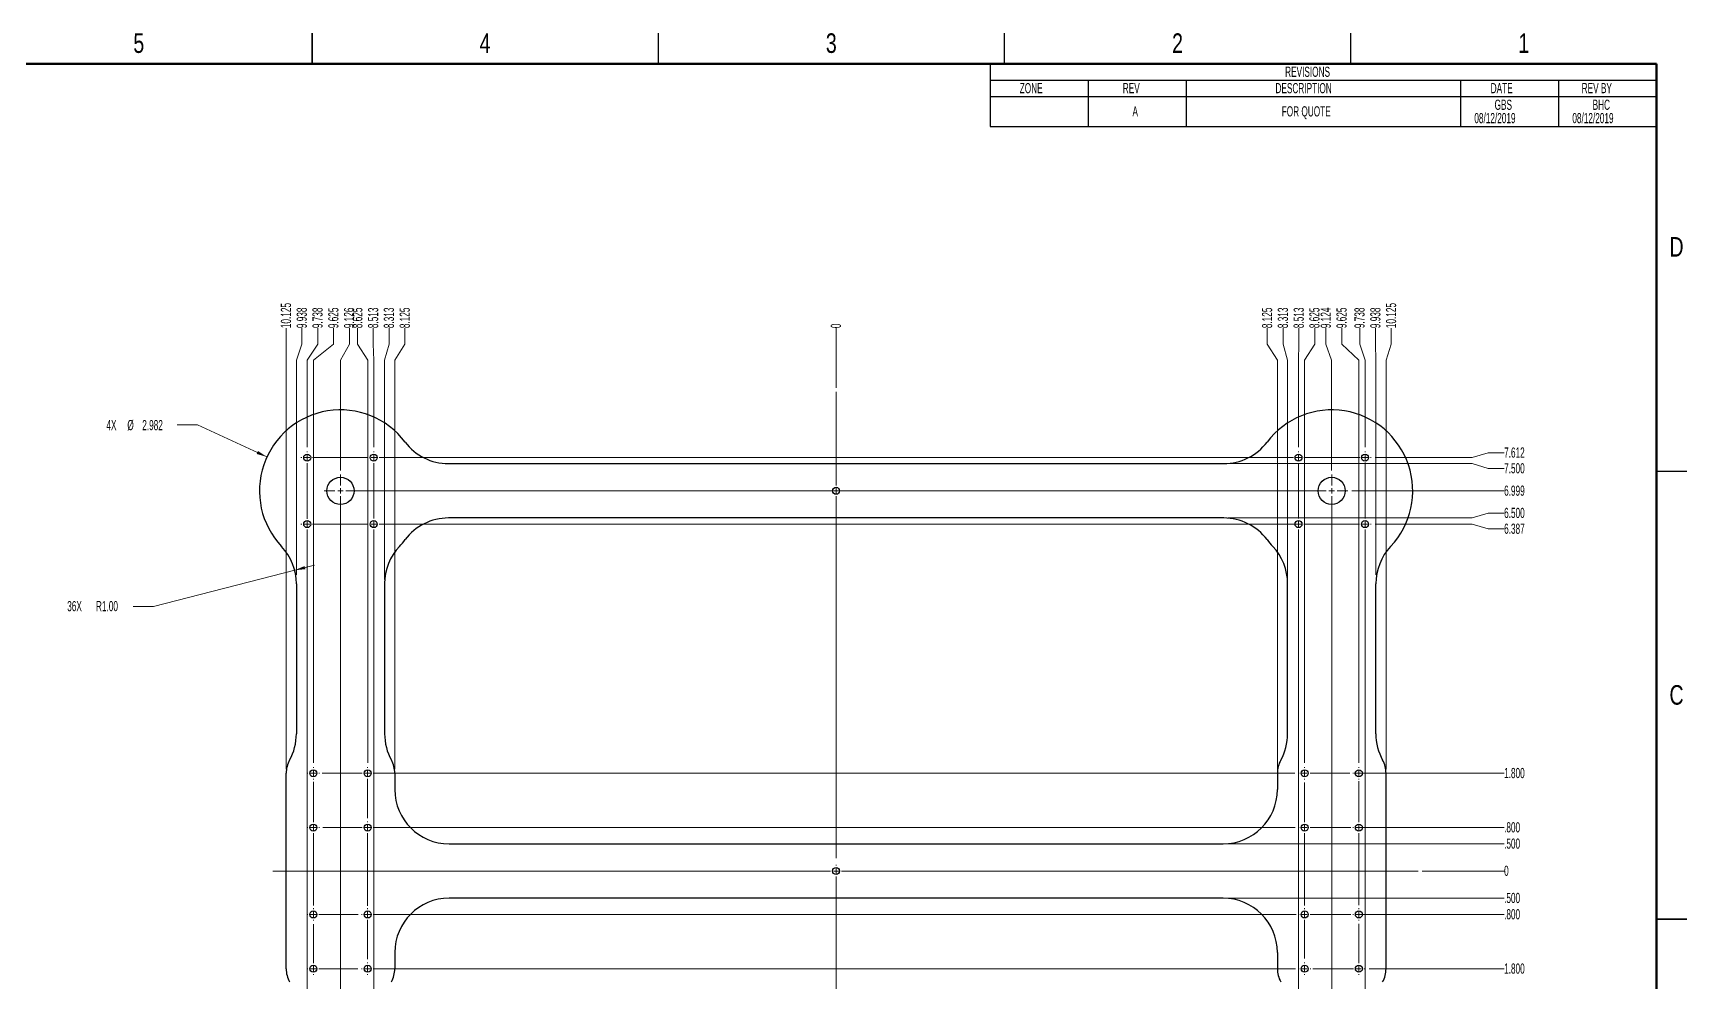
# Model space of a CAD drawing. Header units: inches. Extents: x 0.1 to 33.9, y 0.1 to 21.9.
# Drawn here: x 13.57 to 33.88, y 10.23 to 21.88 of the extents above; entities that cross this region are included whole.
import ezdxf

# ---------------------------------------------------------------- set-up
doc = ezdxf.new("R2010")
doc.units = ezdxf.units.IN
doc.header["$MEASUREMENT"] = 0
doc.layers.add('FORMAT', color=7, linetype='Continuous')
doc.styles.add('SLDTEXTSTYLE0', font='TXT', dxfattribs={"width": 0.605})
doc.styles.add('SLDTEXTSTYLE3', font='TXT', dxfattribs={"width": 0.75})
doc.dimstyles.new('SLDDIMSTYLE0', dxfattribs={"dimtxt": 0.125, "dimasz": 0.13, "dimexe": 0, "dimexo": 0.0625, "dimgap": 0.03125, "dimtad": 0, "dimtih": 1, "dimtoh": 1, "dimdec": 0, "dimlfac": 1.5, "dimrnd": 1e-09, "dimdsep": 46, "dimtxsty": 'SLDTEXTSTYLE0', "dimblk1": 'NONE', "dimblk2": 'NONE', "dimsah": 1, "dimcen": 0.09, "dimadec": 0, "dimazin": 2, "dimtfac": 1, "dimtdec": 0, "dimtofl": 0, "dimtmove": 0, "dimatfit": 3, "dimldrblk": 'NONE', "dimfxl": 1, "dimfrac": 2, "dimtolj": 1, "dimtzin": 12, "dimarcsym": 0})
doc.dimstyles.new('SLDDIMSTYLE1', dxfattribs={"dimtxt": 0.125, "dimasz": 0.13, "dimexe": 0, "dimexo": 0.0625, "dimgap": 0.03125, "dimtad": 0, "dimtih": 1, "dimtoh": 1, "dimdec": 3, "dimlfac": 1.5, "dimrnd": 1e-09, "dimzin": 4, "dimdsep": 46, "dimtxsty": 'SLDTEXTSTYLE0', "dimblk1": 'NONE', "dimblk2": 'NONE', "dimsah": 1, "dimcen": 0.09, "dimadec": 0, "dimazin": 1, "dimtfac": 1, "dimtdec": 3, "dimtofl": 0, "dimtmove": 0, "dimatfit": 3, "dimldrblk": 'NONE', "dimfxl": 1, "dimfrac": 2, "dimtolj": 1, "dimtzin": 12, "dimarcsym": 0})
doc.dimstyles.new('SLDDIMSTYLE2', dxfattribs={"dimtxt": 0.125, "dimasz": 0.13, "dimexe": 0, "dimexo": 0.0625, "dimgap": 0.03125, "dimtad": 0, "dimtih": 1, "dimtoh": 1, "dimdec": 3, "dimlfac": 1.5, "dimrnd": 1e-09, "dimzin": 12, "dimdsep": 46, "dimtxsty": 'SLDTEXTSTYLE0', "dimblk1": 'NONE', "dimblk2": 'NONE', "dimsah": 1, "dimcen": 0.09, "dimadec": 0, "dimazin": 3, "dimtfac": 1, "dimtdec": 3, "dimtofl": 0, "dimtmove": 0, "dimatfit": 3, "dimldrblk": 'NONE', "dimfxl": 1, "dimfrac": 2, "dimtolj": 1, "dimtzin": 12, "dimarcsym": 0})
doc.dimstyles.new('SLDDIMSTYLE5', dxfattribs={"dimtxt": 0.125, "dimasz": 0.13, "dimexe": 0, "dimexo": 0.0625, "dimgap": 0.03125, "dimtad": 0, "dimtih": 1, "dimtoh": 1, "dimdec": 3, "dimlfac": 1.5, "dimrnd": 1e-09, "dimzin": 12, "dimdsep": 46, "dimtxsty": 'SLDTEXTSTYLE0', "dimsah": 1, "dimcen": 0, "dimadec": 0, "dimazin": 3, "dimtfac": 1, "dimtdec": 3, "dimtofl": 0, "dimtmove": 0, "dimatfit": 3, "dimfxl": 1, "dimfrac": 2, "dimtolj": 1, "dimtzin": 12, "dimarcsym": 0})
doc.dimstyles.new('SLDDIMSTYLE6', dxfattribs={"dimtxt": 0.125, "dimasz": 0.13, "dimexe": 0, "dimexo": 0.0625, "dimgap": 0.03125, "dimtad": 0, "dimtih": 1, "dimtoh": 1, "dimlfac": 1.5, "dimrnd": 1e-09, "dimzin": 4, "dimdsep": 46, "dimtxsty": 'SLDTEXTSTYLE0', "dimsah": 1, "dimcen": 0, "dimadec": 0, "dimazin": 1, "dimtfac": 1, "dimtofl": 0, "dimtmove": 1, "dimatfit": 3, "dimfxl": 1, "dimfrac": 2, "dimtolj": 1, "dimtzin": 12, "dimarcsym": 0})

# ---------------------------------------------------------------- blocks, each defined once
blk = doc.blocks.new('SW_TABLEANNOTATION_0')
at = {"layer": 'FORMAT', "color": 0}
for p, q in [((0, 0), (0, -0.77)), ((8.177, 0), (0, 0)), ((8.177, -0.77), (8.177, 0)), ((0, -0.201), (8.177, -0.201)), ((1.203, -0.201), (1.203, -0.77)), ((2.406, -0.201), (2.406, -0.77)), ((5.772, -0.201), (5.772, -0.77)), ((6.975, -0.201), (6.975, -0.77)), ((0, -0.402), (8.177, -0.402)), ((0, -0.77), (8.177, -0.77))]:
    blk.add_line(p, q, dxfattribs=at)
at = {"layer": 'FORMAT', "color": 0, "char_height": 0.125, "attachment_point": 1, "style": 'SLDTEXTSTYLE0'}
for s, insert in [('REVISIONS', (3.621, -0.036)), ('ZONE', (0.363, -0.237)), ('REV', (1.628, -0.237)), ('DESCRIPTION', (3.502, -0.237)), ('DATE', (6.144, -0.237)), ('REV BY', (7.261, -0.237)), ('A', (1.747, -0.522)), ('FOR QUOTE', (3.579, -0.522)), ('08/12/2019', (5.943, -0.605)), ('GBS', (6.192, -0.441)), ('08/12/2019', (7.146, -0.605)), ('BHC', (7.395, -0.441))]:
    blk.add_mtext(s, dxfattribs=dict(at, insert=insert))
blk = doc.blocks.new('_D')
at = {"color": 3, "linetype": 'Continuous', "lineweight": 18}
blk.add_line((30.624, 11.591), (31.631, 11.591), dxfattribs=at)
at = {"color": 3, "linetype": 'Continuous', "lineweight": 18, "insert": (31.631, 11.656), "char_height": 0.125, "attachment_point": 1, "style": 'SLDTEXTSTYLE0'}
blk.add_mtext('0', dxfattribs=at)
blk = doc.blocks.new('_NONE')
blk = doc.blocks.new('_D_1')
at = {"color": 3, "linetype": 'Continuous', "lineweight": 18}
blk.add_line((28.232, 11.258), (31.631, 11.258), dxfattribs=at)
at = {"color": 3, "linetype": 'Continuous', "lineweight": 18, "insert": (31.631, 11.323), "char_height": 0.125, "attachment_point": 1, "style": 'SLDTEXTSTYLE0'}
blk.add_mtext('.500', dxfattribs=at)
blk = doc.blocks.new('_D_2')
at = {"color": 3, "linetype": 'Continuous', "lineweight": 18}
blk.add_line((29.8, 11.058), (31.631, 11.058), dxfattribs=at)
at = {"color": 3, "linetype": 'Continuous', "lineweight": 18, "insert": (31.631, 11.123), "char_height": 0.125, "attachment_point": 1, "style": 'SLDTEXTSTYLE0'}
blk.add_mtext('.800', dxfattribs=at)
blk = doc.blocks.new('_D_3')
at = {"color": 3, "linetype": 'Continuous', "lineweight": 18}
blk.add_line((29.974, 10.391), (31.631, 10.391), dxfattribs=at)
at = {"color": 3, "linetype": 'Continuous', "lineweight": 18, "insert": (31.631, 10.456), "char_height": 0.125, "attachment_point": 1, "style": 'SLDTEXTSTYLE0'}
blk.add_mtext('1.800', dxfattribs=at)
blk = doc.blocks.new('_D_4')
at = {"color": 3, "linetype": 'Continuous', "lineweight": 18}
blk.add_line((30.05, 7.333), (31.631, 7.333), dxfattribs=at)
at = {"color": 3, "linetype": 'Continuous', "lineweight": 18, "insert": (31.631, 7.398), "char_height": 0.125, "attachment_point": 1, "style": 'SLDTEXTSTYLE0'}
blk.add_mtext('6.387', dxfattribs=at)
blk = doc.blocks.new('_D_5')
at = {"color": 3, "linetype": 'Continuous', "lineweight": 18}
blk.add_line((29.764, 6.925), (31.631, 6.925), dxfattribs=at)
at = {"color": 3, "linetype": 'Continuous', "lineweight": 18, "insert": (31.631, 6.99), "char_height": 0.125, "attachment_point": 1, "style": 'SLDTEXTSTYLE0'}
blk.add_mtext('6.999', dxfattribs=at)
blk = doc.blocks.new('_D_6')
at = {"color": 3, "linetype": 'Continuous', "lineweight": 18}
blk.add_line((30.05, 6.517), (31.631, 6.517), dxfattribs=at)
at = {"color": 3, "linetype": 'Continuous', "lineweight": 18, "insert": (31.631, 6.582), "char_height": 0.125, "attachment_point": 1, "style": 'SLDTEXTSTYLE0'}
blk.add_mtext('7.612', dxfattribs=at)
blk = doc.blocks.new('_D_7')
at = {"color": 3, "linetype": 'Continuous', "lineweight": 18}
blk.add_line((28.232, 11.924), (31.631, 11.924), dxfattribs=at)
at = {"color": 3, "linetype": 'Continuous', "lineweight": 18, "insert": (31.631, 11.99), "char_height": 0.125, "attachment_point": 1, "style": 'SLDTEXTSTYLE0'}
blk.add_mtext('.500', dxfattribs=at)
blk = doc.blocks.new('_D_8')
at = {"color": 3, "linetype": 'Continuous', "lineweight": 18}
blk.add_line((29.802, 12.124), (31.631, 12.124), dxfattribs=at)
at = {"color": 3, "linetype": 'Continuous', "lineweight": 18, "insert": (31.631, 12.19), "char_height": 0.125, "attachment_point": 1, "style": 'SLDTEXTSTYLE0'}
blk.add_mtext('.800', dxfattribs=at)
blk = doc.blocks.new('_D_9')
at = {"color": 3, "linetype": 'Continuous', "lineweight": 18}
blk.add_line((29.789, 12.791), (31.631, 12.791), dxfattribs=at)
at = {"color": 3, "linetype": 'Continuous', "lineweight": 18, "insert": (31.631, 12.856), "char_height": 0.125, "attachment_point": 1, "style": 'SLDTEXTSTYLE0'}
blk.add_mtext('1.800', dxfattribs=at)
blk = doc.blocks.new('_D_10')
at = {"color": 3, "linetype": 'Continuous', "lineweight": 18}
for p, q in [((31.237, 15.849), (30.05, 15.849)), ((31.434, 15.79), (31.237, 15.849)), ((31.434, 15.79), (31.631, 15.79))]:
    blk.add_line(p, q, dxfattribs=at)
at = {"color": 3, "linetype": 'Continuous', "lineweight": 18, "insert": (31.631, 15.855), "char_height": 0.125, "attachment_point": 1, "style": 'SLDTEXTSTYLE0'}
blk.add_mtext('6.387', dxfattribs=at)
blk = doc.blocks.new('_D_11')
at = {"color": 3, "linetype": 'Continuous', "lineweight": 18}
for p, q in [((31.237, 15.924), (28.239, 15.924)), ((31.434, 15.983), (31.237, 15.924)), ((31.434, 15.983), (31.631, 15.983))]:
    blk.add_line(p, q, dxfattribs=at)
at = {"color": 3, "linetype": 'Continuous', "lineweight": 18, "insert": (31.631, 16.049), "char_height": 0.125, "attachment_point": 1, "style": 'SLDTEXTSTYLE0'}
blk.add_mtext('6.500', dxfattribs=at)
blk = doc.blocks.new('_D_12')
at = {"color": 3, "linetype": 'Continuous', "lineweight": 18}
blk.add_line((29.764, 16.257), (31.631, 16.257), dxfattribs=at)
at = {"color": 3, "linetype": 'Continuous', "lineweight": 18, "insert": (31.631, 16.322), "char_height": 0.125, "attachment_point": 1, "style": 'SLDTEXTSTYLE0'}
blk.add_mtext('6.999', dxfattribs=at)
blk = doc.blocks.new('_D_13')
at = {"color": 3, "linetype": 'Continuous', "lineweight": 18}
for p, q in [((31.237, 16.591), (28.24, 16.591)), ((31.434, 16.531), (31.237, 16.591)), ((31.434, 16.531), (31.631, 16.531))]:
    blk.add_line(p, q, dxfattribs=at)
at = {"color": 3, "linetype": 'Continuous', "lineweight": 18, "insert": (31.631, 16.597), "char_height": 0.125, "attachment_point": 1, "style": 'SLDTEXTSTYLE0'}
blk.add_mtext('7.500', dxfattribs=at)
blk = doc.blocks.new('_D_14')
at = {"color": 3, "linetype": 'Continuous', "lineweight": 18}
for p, q in [((31.237, 16.665), (30.05, 16.665)), ((31.434, 16.725), (31.237, 16.665)), ((31.434, 16.725), (31.631, 16.725))]:
    blk.add_line(p, q, dxfattribs=at)
at = {"color": 3, "linetype": 'Continuous', "lineweight": 18, "insert": (31.631, 16.79), "char_height": 0.125, "attachment_point": 1, "style": 'SLDTEXTSTYLE0'}
blk.add_mtext('7.612', dxfattribs=at)
blk = doc.blocks.new('_D_15')
at = {"color": 3, "linetype": 'Continuous', "lineweight": 18}
blk.add_line((23.432, 17.522), (23.432, 18.254), dxfattribs=at)
at = {"color": 3, "linetype": 'Continuous', "lineweight": 18, "insert": (23.366, 18.254), "char_height": 0.125, "attachment_point": 1, "rotation": 90, "style": 'SLDTEXTSTYLE0'}
blk.add_mtext('0', dxfattribs=at)
blk = doc.blocks.new('_D_16')
at = {"color": 3, "linetype": 'Continuous', "lineweight": 18}
for p, q in [((18.139, 18.057), (18.139, 18.254)), ((18.139, 18.057), (18.015, 17.86)), ((18.015, 17.86), (18.015, 12.841))]:
    blk.add_line(p, q, dxfattribs=at)
at = {"color": 3, "linetype": 'Continuous', "lineweight": 18, "insert": (18.074, 18.254), "char_height": 0.125, "attachment_point": 1, "rotation": 90, "style": 'SLDTEXTSTYLE0'}
blk.add_mtext('8.125', dxfattribs=at)
blk = doc.blocks.new('_D_17')
at = {"color": 3, "linetype": 'Continuous', "lineweight": 18}
for p, q in [((17.945, 18.057), (17.945, 18.254)), ((17.945, 18.057), (17.89, 17.86)), ((17.89, 17.86), (17.89, 15.168))]:
    blk.add_line(p, q, dxfattribs=at)
at = {"color": 3, "linetype": 'Continuous', "lineweight": 18, "insert": (17.88, 18.254), "char_height": 0.125, "attachment_point": 1, "rotation": 90, "style": 'SLDTEXTSTYLE0'}
blk.add_mtext('8.313', dxfattribs=at)
blk = doc.blocks.new('_D_18')
at = {"color": 3, "linetype": 'Continuous', "lineweight": 18}
for p, q in [((17.751, 18.057), (17.751, 18.254)), ((17.751, 18.057), (17.756, 17.86)), ((17.756, 17.86), (17.756, 16.792))]:
    blk.add_line(p, q, dxfattribs=at)
at = {"color": 3, "linetype": 'Continuous', "lineweight": 18, "insert": (17.686, 18.254), "char_height": 0.125, "attachment_point": 1, "rotation": 90, "style": 'SLDTEXTSTYLE0'}
blk.add_mtext('8.513', dxfattribs=at)
blk = doc.blocks.new('_D_19')
at = {"color": 3, "linetype": 'Continuous', "lineweight": 18}
for p, q in [((17.558, 18.057), (17.558, 18.254)), ((17.558, 18.057), (17.682, 17.86)), ((17.682, 17.86), (17.682, 12.917))]:
    blk.add_line(p, q, dxfattribs=at)
at = {"color": 3, "linetype": 'Continuous', "lineweight": 18, "insert": (17.492, 18.254), "char_height": 0.125, "attachment_point": 1, "rotation": 90, "style": 'SLDTEXTSTYLE0'}
blk.add_mtext('8.625', dxfattribs=at)
blk = doc.blocks.new('_D_20')
at = {"color": 3, "linetype": 'Continuous', "lineweight": 18}
for p, q in [((17.457, 18.057), (17.457, 18.254)), ((17.457, 18.057), (17.348, 17.86)), ((17.348, 17.86), (17.348, 16.507))]:
    blk.add_line(p, q, dxfattribs=at)
at = {"color": 3, "linetype": 'Continuous', "lineweight": 18, "insert": (17.391, 18.254), "char_height": 0.125, "attachment_point": 1, "rotation": 90, "style": 'SLDTEXTSTYLE0'}
blk.add_mtext('9.126', dxfattribs=at)
blk = doc.blocks.new('_D_21')
at = {"color": 3, "linetype": 'Continuous', "lineweight": 18}
for p, q in [((17.263, 18.057), (17.263, 18.254)), ((17.263, 18.057), (17.015, 17.86)), ((17.015, 17.86), (17.015, 12.917))]:
    blk.add_line(p, q, dxfattribs=at)
at = {"color": 3, "linetype": 'Continuous', "lineweight": 18, "insert": (17.198, 18.254), "char_height": 0.125, "attachment_point": 1, "rotation": 90, "style": 'SLDTEXTSTYLE0'}
blk.add_mtext('9.625', dxfattribs=at)
blk = doc.blocks.new('_D_22')
at = {"color": 3, "linetype": 'Continuous', "lineweight": 18}
for p, q in [((17.069, 18.057), (17.069, 18.254)), ((17.069, 18.057), (16.94, 17.86)), ((16.94, 17.86), (16.94, 16.792))]:
    blk.add_line(p, q, dxfattribs=at)
at = {"color": 3, "linetype": 'Continuous', "lineweight": 18, "insert": (17.004, 18.254), "char_height": 0.125, "attachment_point": 1, "rotation": 90, "style": 'SLDTEXTSTYLE0'}
blk.add_mtext('9.738', dxfattribs=at)
blk = doc.blocks.new('_D_23')
at = {"color": 3, "linetype": 'Continuous', "lineweight": 18}
for p, q in [((16.875, 18.057), (16.875, 18.254)), ((16.875, 18.057), (16.807, 17.86)), ((16.807, 17.86), (16.807, 15.227))]:
    blk.add_line(p, q, dxfattribs=at)
at = {"color": 3, "linetype": 'Continuous', "lineweight": 18, "insert": (16.81, 18.254), "char_height": 0.125, "attachment_point": 1, "rotation": 90, "style": 'SLDTEXTSTYLE0'}
blk.add_mtext('9.938', dxfattribs=at)
blk = doc.blocks.new('_D_24')
at = {"color": 3, "linetype": 'Continuous', "lineweight": 18}
blk.add_line((16.682, 12.841), (16.682, 18.254), dxfattribs=at)
at = {"color": 3, "linetype": 'Continuous', "lineweight": 18, "insert": (16.616, 18.254), "char_height": 0.125, "attachment_point": 1, "rotation": 90, "style": 'SLDTEXTSTYLE0'}
blk.add_mtext('10.125', dxfattribs=at)
blk = doc.blocks.new('_D_25')
at = {"color": 3, "linetype": 'Continuous', "lineweight": 18}
for p, q in [((28.724, 18.057), (28.724, 18.254)), ((28.724, 18.057), (28.848, 17.86)), ((28.848, 17.86), (28.848, 12.841))]:
    blk.add_line(p, q, dxfattribs=at)
at = {"color": 3, "linetype": 'Continuous', "lineweight": 18, "insert": (28.659, 18.254), "char_height": 0.125, "attachment_point": 1, "rotation": 90, "style": 'SLDTEXTSTYLE0'}
blk.add_mtext('8.125', dxfattribs=at)
blk = doc.blocks.new('_D_26')
at = {"color": 3, "linetype": 'Continuous', "lineweight": 18}
for p, q in [((28.918, 18.057), (28.918, 18.254)), ((28.918, 18.057), (28.973, 17.86)), ((28.973, 17.86), (28.973, 15.168))]:
    blk.add_line(p, q, dxfattribs=at)
at = {"color": 3, "linetype": 'Continuous', "lineweight": 18, "insert": (28.853, 18.254), "char_height": 0.125, "attachment_point": 1, "rotation": 90, "style": 'SLDTEXTSTYLE0'}
blk.add_mtext('8.313', dxfattribs=at)
blk = doc.blocks.new('_D_27')
at = {"color": 3, "linetype": 'Continuous', "lineweight": 18}
for p, q in [((29.112, 18.057), (29.112, 18.254)), ((29.112, 18.057), (29.107, 17.86)), ((29.107, 17.86), (29.107, 16.792))]:
    blk.add_line(p, q, dxfattribs=at)
at = {"color": 3, "linetype": 'Continuous', "lineweight": 18, "insert": (29.047, 18.254), "char_height": 0.125, "attachment_point": 1, "rotation": 90, "style": 'SLDTEXTSTYLE0'}
blk.add_mtext('8.513', dxfattribs=at)
blk = doc.blocks.new('_D_28')
at = {"color": 3, "linetype": 'Continuous', "lineweight": 18}
for p, q in [((29.306, 18.057), (29.306, 18.254)), ((29.306, 18.057), (29.182, 17.86)), ((29.182, 17.86), (29.182, 12.917))]:
    blk.add_line(p, q, dxfattribs=at)
at = {"color": 3, "linetype": 'Continuous', "lineweight": 18, "insert": (29.24, 18.254), "char_height": 0.125, "attachment_point": 1, "rotation": 90, "style": 'SLDTEXTSTYLE0'}
blk.add_mtext('8.625', dxfattribs=at)
blk = doc.blocks.new('_D_29')
at = {"color": 3, "linetype": 'Continuous', "lineweight": 18}
for p, q in [((29.444, 18.057), (29.444, 18.254)), ((29.444, 18.057), (29.514, 17.86)), ((29.514, 17.86), (29.514, 16.507))]:
    blk.add_line(p, q, dxfattribs=at)
at = {"color": 3, "linetype": 'Continuous', "lineweight": 18, "insert": (29.379, 18.254), "char_height": 0.125, "attachment_point": 1, "rotation": 90, "style": 'SLDTEXTSTYLE0'}
blk.add_mtext('9.124', dxfattribs=at)
blk = doc.blocks.new('_D_30')
at = {"color": 3, "linetype": 'Continuous', "lineweight": 18}
for p, q in [((29.638, 18.057), (29.638, 18.254)), ((29.638, 18.057), (29.848, 17.86)), ((29.848, 17.86), (29.848, 12.917))]:
    blk.add_line(p, q, dxfattribs=at)
at = {"color": 3, "linetype": 'Continuous', "lineweight": 18, "insert": (29.573, 18.254), "char_height": 0.125, "attachment_point": 1, "rotation": 90, "style": 'SLDTEXTSTYLE0'}
blk.add_mtext('9.625', dxfattribs=at)
blk = doc.blocks.new('_D_31')
at = {"color": 3, "linetype": 'Continuous', "lineweight": 18}
for p, q in [((29.859, 18.057), (29.859, 18.254)), ((29.859, 18.057), (29.924, 17.86)), ((29.924, 17.86), (29.924, 16.792))]:
    blk.add_line(p, q, dxfattribs=at)
at = {"color": 3, "linetype": 'Continuous', "lineweight": 18, "insert": (29.794, 18.254), "char_height": 0.125, "attachment_point": 1, "rotation": 90, "style": 'SLDTEXTSTYLE0'}
blk.add_mtext('9.738', dxfattribs=at)
blk = doc.blocks.new('_D_32')
at = {"color": 3, "linetype": 'Continuous', "lineweight": 18}
for p, q in [((30.053, 18.057), (30.053, 18.254)), ((30.053, 18.057), (30.057, 17.86)), ((30.057, 17.86), (30.057, 15.227))]:
    blk.add_line(p, q, dxfattribs=at)
at = {"color": 3, "linetype": 'Continuous', "lineweight": 18, "insert": (29.988, 18.254), "char_height": 0.125, "attachment_point": 1, "rotation": 90, "style": 'SLDTEXTSTYLE0'}
blk.add_mtext('9.938', dxfattribs=at)
blk = doc.blocks.new('_D_33')
at = {"color": 3, "linetype": 'Continuous', "lineweight": 18}
for p, q in [((30.246, 18.057), (30.246, 18.254)), ((30.246, 18.057), (30.182, 17.86)), ((30.182, 17.86), (30.182, 12.841))]:
    blk.add_line(p, q, dxfattribs=at)
at = {"color": 3, "linetype": 'Continuous', "lineweight": 18, "insert": (30.181, 18.254), "char_height": 0.125, "attachment_point": 1, "rotation": 90, "style": 'SLDTEXTSTYLE0'}
blk.add_mtext('10.125', dxfattribs=at)
blk = doc.blocks.new('_D_36')
at = {"color": 3, "linetype": 'Continuous', "lineweight": 18}
for p, q in [((15.594, 17.066), (15.344, 17.066)), ((16.445, 16.674), (15.594, 17.066))]:
    blk.add_line(p, q, dxfattribs=at)
blk.add_solid([(16.445, 16.674), (16.336, 16.746), (16.319, 16.71)], dxfattribs=at)
at = {"color": 3, "linetype": 'Continuous', "lineweight": 18, "char_height": 0.125, "attachment_point": 1, "style": 'SLDTEXTSTYLE0'}
for s, insert in [('4X', (14.475, 17.127)), ('%%c', (14.732, 17.127)), ('2.982', (14.915, 17.127))]:
    blk.add_mtext(s, dxfattribs=dict(at, insert=insert))
blk = doc.blocks.new('_D_37')
at = {"color": 3, "linetype": 'Continuous', "lineweight": 18}
for p, q in [((16.786, 15.283), (15.055, 14.839)), ((16.786, 15.283), (17.028, 15.345)), ((15.055, 14.839), (14.805, 14.839))]:
    blk.add_line(p, q, dxfattribs=at)
blk.add_solid([(16.786, 15.283), (16.917, 15.296), (16.907, 15.334)], dxfattribs=at)
at = {"color": 3, "linetype": 'Continuous', "lineweight": 18, "char_height": 0.125, "attachment_point": 1, "style": 'SLDTEXTSTYLE0'}
for s, insert in [('36X', (13.994, 14.905)), ('R1.00', (14.347, 14.905))]:
    blk.add_mtext(s, dxfattribs=dict(at, insert=insert))
blk = doc.blocks.new('SW_CENTERMARKSYMBOL_0')
at = {"color": 0, "linetype": 'Continuous', "lineweight": 0}
for p, q in [((0, 0.067), (0, 9.169)), ((-0.067, 0), (-11.988, 0)), ((0, 0), (-0.033, 0)), ((0, 0), (0, 0.033)), ((0, 0), (0, -0.033)), ((0, 0), (0.033, 0)), ((0.067, 0), (0.2, 0)), ((0, -0.067), (0, -0.2))]:
    blk.add_line(p, q, dxfattribs=at)
blk = doc.blocks.new('SW_CENTERMARKSYMBOL_1')
at = {"color": 0, "linetype": 'Continuous', "lineweight": 0}
for p, q in [((-0.067, 0), (-0.2, 0)), ((0, 0), (-0.033, 0)), ((0, 0.067), (0, 0.2)), ((0, 0), (0, 0.033)), ((0, 0), (0, -0.033)), ((0, 0), (0.033, 0)), ((0.067, 0), (0.2, 0)), ((0, -0.067), (0, -0.2))]:
    blk.add_line(p, q, dxfattribs=at)
blk = doc.blocks.new('SW_CENTERMARKSYMBOL_2')
at = {"color": 0, "linetype": 'Continuous', "lineweight": 0}
for p, q in [((-0.067, 0), (-0.2, 0)), ((0, 0), (-0.033, 0)), ((0, 0.067), (0, 0.2)), ((0, 0), (0, 0.033)), ((0, 0), (0, -0.033)), ((0, 0), (0.033, 0)), ((0.067, 0), (12.036, 0)), ((0, -0.067), (0, -9.162))]:
    blk.add_line(p, q, dxfattribs=at)
blk = doc.blocks.new('SW_CENTERMARKSYMBOL_12')
at = {"color": 0, "linetype": 'Continuous', "lineweight": 0}
for p, q in [((0, 0.067), (0, 0.755)), ((-0.067, 0), (-0.751, 0)), ((0, 0), (-0.033, 0)), ((0, 0), (0, 0.033)), ((0, 0), (0, -0.033)), ((0, 0), (0.033, 0)), ((0.067, 0), (0.076, 0)), ((0, -0.067), (0, -8.449))]:
    blk.add_line(p, q, dxfattribs=at)
blk = doc.blocks.new('SW_CENTERMARKSYMBOL_13')
at = {"color": 0, "linetype": 'Continuous', "lineweight": 0}
for p, q in [((-0.067, 0), (-0.076, 0)), ((0, 0), (-0.033, 0)), ((0, 0.067), (0, 0.076)), ((0, 0), (0, 0.033)), ((0, 0), (0, -0.033)), ((0, 0), (0.033, 0)), ((0.067, 0), (11.289, 0)), ((0, -0.067), (0, -0.076))]:
    blk.add_line(p, q, dxfattribs=at)
blk = doc.blocks.new('SW_CENTERMARKSYMBOL_14')
at = {"color": 0, "linetype": 'Continuous', "lineweight": 0}
for p, q in [((0, 0.067), (0, 0.745)), ((-0.067, 0), (-0.745, 0)), ((0, 0), (-0.033, 0)), ((0, 0), (0, 0.033)), ((0, 0), (0, -0.033)), ((0, 0), (0.033, 0)), ((0.067, 0), (11.307, 0)), ((0, -0.067), (0, -8.439))]:
    blk.add_line(p, q, dxfattribs=at)
blk = doc.blocks.new('SW_CENTERMARKSYMBOL_15')
at = {"color": 0, "linetype": 'Continuous', "lineweight": 0}
for p, q in [((-0.067, 0), (-0.076, 0)), ((0, 0), (-0.033, 0)), ((0, 0.067), (0, 0.076)), ((0, 0), (0, 0.033)), ((0, 0), (0, -0.033)), ((0, 0), (0.033, 0)), ((0.067, 0), (0.076, 0)), ((0, -0.067), (0, -8.442))]:
    blk.add_line(p, q, dxfattribs=at)
blk = doc.blocks.new('SW_CENTERMARKSYMBOL_16')
at = {"color": 0, "linetype": 'Continuous', "lineweight": 0}
for p, q in [((-0.067, 0), (-0.076, 0)), ((0, 0), (-0.033, 0)), ((0, 0.067), (0, 0.076)), ((0, 0), (0, 0.033)), ((0, 0), (0, -0.033)), ((0, 0), (0.033, 0)), ((0.067, 0), (0.746, 0)), ((0, -0.067), (0, -0.751))]:
    blk.add_line(p, q, dxfattribs=at)
blk = doc.blocks.new('SW_CENTERMARKSYMBOL_17')
at = {"color": 0, "linetype": 'Continuous', "lineweight": 0}
for p, q in [((-0.067, 0), (-0.076, 0)), ((0, 0), (-0.033, 0)), ((0, 0.067), (0, 0.076)), ((0, 0), (0, 0.033)), ((0, 0), (0, -0.033)), ((0, 0), (0.033, 0)), ((0.067, 0), (0.076, 0)), ((0, -0.067), (0, -0.076))]:
    blk.add_line(p, q, dxfattribs=at)
blk = doc.blocks.new('SW_CENTERMARKSYMBOL_18')
at = {"color": 0, "linetype": 'Continuous', "lineweight": 0}
for p, q in [((-0.067, 0), (-0.076, 0)), ((0, 0), (-0.033, 0)), ((0, 0.067), (0, 0.076)), ((0, 0), (0, 0.033)), ((0, 0), (0, -0.033)), ((0, 0), (0.033, 0)), ((0.067, 0), (0.753, 0)), ((0, -0.067), (0, -0.746))]:
    blk.add_line(p, q, dxfattribs=at)
blk = doc.blocks.new('SW_CENTERMARKSYMBOL_19')
at = {"color": 0, "linetype": 'Continuous', "lineweight": 0}
for p, q in [((-0.067, 0), (-0.076, 0)), ((0, 0), (-0.033, 0)), ((0, 0.067), (0, 0.076)), ((0, 0), (0, 0.033)), ((0, 0), (0, -0.033)), ((0, 0), (0.033, 0)), ((0.067, 0), (0.076, 0)), ((0, -0.067), (0, -8.443))]:
    blk.add_line(p, q, dxfattribs=at)
blk = doc.blocks.new('SW_CENTERMARKSYMBOL_20')
at = {"color": 0, "linetype": 'Continuous', "lineweight": 0}
for p, q in [((-0.067, 0), (-0.076, 0)), ((0, 0), (-0.033, 0)), ((0, 0.067), (0, 0.076)), ((0, 0), (0, 0.033)), ((0, 0), (0, -0.033)), ((0, 0), (0.033, 0)), ((0.067, 0), (11.387, 0)), ((0, -0.067), (0, -0.076))]:
    blk.add_line(p, q, dxfattribs=at)
blk = doc.blocks.new('SW_CENTERMARKSYMBOL_21')
at = {"color": 0, "linetype": 'Continuous', "lineweight": 0}
for p, q in [((0, 0.067), (0, 0.548)), ((-0.067, 0), (-0.076, 0)), ((0, 0), (-0.033, 0)), ((0, 0), (0, 0.033)), ((0, 0), (0, -0.033)), ((0, 0), (0.033, 0)), ((0.067, 0), (0.547, 0)), ((0, -0.067), (0, -0.076))]:
    blk.add_line(p, q, dxfattribs=at)
blk = doc.blocks.new('SW_CENTERMARKSYMBOL_22')
at = {"color": 0, "linetype": 'Continuous', "lineweight": 0}
for p, q in [((-0.067, 0), (-0.076, 0)), ((0, 0), (-0.033, 0)), ((0, 0.067), (0, 0.076)), ((0, 0), (0, 0.033)), ((0, 0), (0, -0.033)), ((0, 0), (0.033, 0)), ((0.067, 0), (0.552, 0)), ((0, -0.067), (0, -0.076))]:
    blk.add_line(p, q, dxfattribs=at)
blk = doc.blocks.new('SW_CENTERMARKSYMBOL_23')
at = {"color": 0, "linetype": 'Continuous', "lineweight": 0}
for p, q in [((-0.067, 0), (-0.076, 0)), ((0, 0), (-0.033, 0)), ((0, 0.067), (0, 0.076)), ((0, 0), (0, 0.033)), ((0, 0), (0, -0.033)), ((0, 0), (0.033, 0)), ((0.067, 0), (11.396, 0)), ((0, -0.067), (0, -0.548))]:
    blk.add_line(p, q, dxfattribs=at)
blk = doc.blocks.new('SW_CENTERMARKSYMBOL_24')
at = {"color": 0, "linetype": 'Continuous', "lineweight": 0}
for p, q in [((-0.067, 0), (-0.549, 0)), ((0, 0), (-0.033, 0)), ((0, 0.067), (0, 0.076)), ((0, 0), (0, 0.033)), ((0, 0), (0, -0.033)), ((0, 0), (0.033, 0)), ((0.067, 0), (11.386, 0)), ((0, -0.067), (0, -0.962))]:
    blk.add_line(p, q, dxfattribs=at)
blk = doc.blocks.new('SW_CENTERMARKSYMBOL_25')
at = {"color": 0, "linetype": 'Continuous', "lineweight": 0}
for p, q in [((-0.067, 0), (-0.56, 0)), ((0, 0), (-0.033, 0)), ((0, 0.067), (0, 0.076)), ((0, 0), (0, 0.033)), ((0, 0), (0, -0.033)), ((0, 0), (0.033, 0)), ((0.067, 0), (11.382, 0)), ((0, -0.067), (0, -0.55))]:
    blk.add_line(p, q, dxfattribs=at)
blk = doc.blocks.new('SW_CENTERMARKSYMBOL_26')
at = {"color": 0, "linetype": 'Continuous', "lineweight": 0}
for p, q in [((-0.067, 0), (-0.076, 0)), ((0, 0), (-0.033, 0)), ((0, 0.067), (0, 0.076)), ((0, 0), (0, 0.033)), ((0, 0), (0, -0.033)), ((0, 0), (0.033, 0)), ((0.067, 0), (0.076, 0)), ((0, -0.067), (0, -0.076))]:
    blk.add_line(p, q, dxfattribs=at)
blk = doc.blocks.new('SW_CENTERMARKSYMBOL_27')
at = {"color": 0, "linetype": 'Continuous', "lineweight": 0}
for p, q in [((0, 0.067), (0, 0.561)), ((-0.067, 0), (-0.076, 0)), ((0, 0), (-0.033, 0)), ((0, 0), (0, 0.033)), ((0, 0), (0, -0.033)), ((0, 0), (0.033, 0)), ((0.067, 0), (0.076, 0)), ((0, -0.067), (0, -0.956))]:
    blk.add_line(p, q, dxfattribs=at)
blk = doc.blocks.new('SW_CENTERMARKSYMBOL_28')
at = {"color": 0, "linetype": 'Continuous', "lineweight": 0}
for p, q in [((0, 0.067), (0, 0.568)), ((-0.067, 0), (-0.076, 0)), ((0, 0), (-0.033, 0)), ((0, 0), (0, 0.033)), ((0, 0), (0, -0.033)), ((0, 0), (0.033, 0)), ((0.067, 0), (0.076, 0)), ((0, -0.067), (0, -0.952))]:
    blk.add_line(p, q, dxfattribs=at)
blk = doc.blocks.new('SW_CENTERMARKSYMBOL_29')
at = {"color": 0, "linetype": 'Continuous', "lineweight": 0}
for p, q in [((-0.067, 0), (-0.076, 0)), ((0, 0), (-0.033, 0)), ((0, 0.067), (0, 0.076)), ((0, 0), (0, 0.033)), ((0, 0), (0, -0.033)), ((0, 0), (0.033, 0)), ((0.067, 0), (0.076, 0)), ((0, -0.067), (0, -0.076))]:
    blk.add_line(p, q, dxfattribs=at)
blk = doc.blocks.new('SW_CENTERMARKSYMBOL_30')
at = {"color": 0, "linetype": 'Continuous', "lineweight": 0}
for p, q in [((0, 0.067), (0, 0.553)), ((-0.067, 0), (-0.565, 0)), ((0, 0), (-0.033, 0)), ((0, 0), (0, 0.033)), ((0, 0), (0, -0.033)), ((0, 0), (0.033, 0)), ((0.067, 0), (0.076, 0)), ((0, -0.067), (0, -0.076))]:
    blk.add_line(p, q, dxfattribs=at)
blk = doc.blocks.new('SW_CENTERMARKSYMBOL_31')
at = {"color": 0, "linetype": 'Continuous', "lineweight": 0}
for p, q in [((-0.067, 0), (-0.076, 0)), ((0, 0), (-0.033, 0)), ((0, 0.067), (0, 0.076)), ((0, 0), (0, 0.033)), ((0, 0), (0, -0.033)), ((0, 0), (0.033, 0)), ((0.067, 0), (0.076, 0)), ((0, -0.067), (0, -0.076))]:
    blk.add_line(p, q, dxfattribs=at)
blk = doc.blocks.new('SW_CENTERMARKSYMBOL_32')
at = {"color": 0, "linetype": 'Continuous', "lineweight": 0}
for p, q in [((-0.067, 0), (-0.076, 0)), ((0, 0), (-0.033, 0)), ((0, 0.067), (0, 0.076)), ((0, 0), (0, 0.033)), ((0, 0), (0, -0.033)), ((0, 0), (0.033, 0)), ((0.067, 0), (0.568, 0)), ((0, -0.067), (0, -0.542))]:
    blk.add_line(p, q, dxfattribs=at)
blk = doc.blocks.new('SW_CENTERMARKSYMBOL_33')
at = {"color": 0, "linetype": 'Continuous', "lineweight": 0}
for p, q in [((0, 0.067), (0, 0.552)), ((-0.067, 0), (-0.076, 0)), ((0, 0), (-0.033, 0)), ((0, 0), (0, 0.033)), ((0, 0), (0, -0.033)), ((0, 0), (0.033, 0)), ((0.067, 0), (0.57, 0)), ((0, -0.067), (0, -0.957))]:
    blk.add_line(p, q, dxfattribs=at)
blk = doc.blocks.new('SW_CENTERMARKSYMBOL_34')
at = {"color": 0, "linetype": 'Continuous', "lineweight": 0}
for p, q in [((-0.067, 0), (-0.076, 0)), ((0, 0), (-0.033, 0)), ((0, 0.067), (0, 0.076)), ((0, 0), (0, 0.033)), ((0, 0), (0, -0.033)), ((0, 0), (0.033, 0)), ((0.067, 0), (0.557, 0)), ((0, -0.067), (0, -0.076))]:
    blk.add_line(p, q, dxfattribs=at)
blk = doc.blocks.new('SW_CENTERMARKSYMBOL_35')
at = {"color": 0, "linetype": 'Continuous', "lineweight": 0}
for p, q in [((-0.067, 0), (-0.076, 0)), ((0, 0), (-0.033, 0)), ((0, 0.067), (0, 0.076)), ((0, 0), (0, 0.033)), ((0, 0), (0, -0.033)), ((0, 0), (0.033, 0)), ((0.067, 0), (0.076, 0)), ((0, -0.067), (0, -0.076))]:
    blk.add_line(p, q, dxfattribs=at)
blk = doc.blocks.new('SW_CENTERMARKSYMBOL_36')
at = {"color": 0, "linetype": 'Continuous', "lineweight": 0}
for p, q in [((0, 0.067), (0, 1.214)), ((-0.067, 0), (-0.076, 0)), ((0, 0), (-0.033, 0)), ((0, 0), (0, 0.033)), ((0, 0), (0, -0.033)), ((0, 0), (0.033, 0)), ((0.067, 0), (0.076, 0)), ((0, -0.067), (0, -4.509))]:
    blk.add_line(p, q, dxfattribs=at)
blk = doc.blocks.new('SW_CENTERMARKSYMBOL_37')
at = {"color": 0, "linetype": 'Continuous', "lineweight": 0}
for p, q in [((-0.067, 0), (-6.914, 0)), ((0, 0), (-0.033, 0)), ((0, 0.067), (0, 0.076)), ((0, 0), (0, 0.033)), ((0, 0), (0, -0.033)), ((0, 0), (0.033, 0)), ((0.067, 0), (7.143, 0)), ((0, -0.067), (0, -5.81))]:
    blk.add_line(p, q, dxfattribs=at)

msp = doc.modelspace()

# ---------------------------------------------------------------- linework, layer by layer
at = {"color": 7, "linetype": 'Continuous', "lineweight": 25}
for p, q in [((17, 21.87504), (17, 21.49996)), ((17, 21.5), (17, 21.875)), ((21.25, 21.5), (21.25, 21.875)), ((25.5, 21.5), (25.5, 21.875)), ((29.75, 21.5), (29.75, 21.875)), ((18.67343, 16.59096), (28.18986, 16.59096)), ((33.5, 16.5), (33.875, 16.5)), ((28.1891, 15.92429), (18.67418, 15.92429)), ((16.80664, 15.1172), (16.80664, 13.27508)), ((17.88998, 15.11827), (17.88998, 13.27508)), ((28.97331, 13.27508), (28.97331, 15.11827)), ((30.05664, 13.27508), (30.05664, 15.1172)), ((16.68164, 10.39096), (16.68164, 12.79096)), ((18.01498, 12.79096), (18.01498, 12.59096)), ((28.84831, 12.79096), (28.84831, 12.59096)), ((30.18164, 10.39096), (30.18164, 12.79096)), ((18.68164, 11.92429), (28.18164, 11.92429)), ((28.18164, 11.25762), (18.68164, 11.25762)), ((33.87504, 11), (33.49996, 11)), ((33.5, 11), (33.875, 11)), ((18.01498, 10.59096), (18.01498, 10.39096)), ((28.84831, 10.59096), (28.84831, 10.39096))]:
    msp.add_line(p, q, dxfattribs=at)
for centre, radius in [((16.93957, 16.66536), 0.04283), ((17.75604, 16.66536), 0.04283), ((29.10724, 16.66536), 0.04283), ((29.92371, 16.66536), 0.04283), ((17.34781, 16.25712), 0.16667), ((23.43164, 16.25762), 0.04283), ((29.51447, 16.25712), 0.16667), ((16.93957, 15.84888), 0.04283), ((17.75604, 15.84888), 0.04283), ((29.10724, 15.84888), 0.04283), ((29.92371, 15.84888), 0.04283), ((17.01498, 12.79096), 0.04283), ((17.68164, 12.79096), 0.04283), ((29.18164, 12.79096), 0.04283), ((29.84831, 12.79096), 0.04283), ((17.01498, 12.12429), 0.04283), ((17.68164, 12.12429), 0.04283), ((29.18164, 12.12429), 0.04283), ((29.84831, 12.12429), 0.04283), ((23.43164, 11.59096), 0.04283), ((17.01498, 11.05762), 0.04283), ((17.68164, 11.05762), 0.04283), ((29.18164, 11.05762), 0.04283), ((29.84831, 11.05762), 0.04283), ((17.01498, 10.39096), 0.04283), ((17.68164, 10.39096), 0.04283), ((29.18164, 10.39096), 0.04283), ((29.84831, 10.39096), 0.04283)]:
    msp.add_circle(centre, radius, dxfattribs=at)
for centre, radius, start, end in [((17.34781, 16.25712), 0.99414, 37.043452, 223.343083), ((29.51548, 16.25712), 0.99414, 316.656917, 142.956548), ((18.67343, 17.25762), 0.66667, 217.043452, 270), ((28.18986, 17.25762), 0.66667, 270, 322.956548), ((18.67418, 15.25762), 0.66667, 90, 142.999959), ((28.1891, 15.25762), 0.66667, 37.000041, 90), ((17.34781, 16.25712), 0.99414, 316.707438, 322.999959), ((29.51548, 16.25712), 0.99414, 217.000041, 223.292562), ((16.13998, 15.1172), 0.66667, 0, 43.343083), ((18.55664, 15.11827), 0.66667, 136.707438, 180), ((28.30664, 15.11827), 0.66667, 0, 43.292562), ((30.72331, 15.1172), 0.66667, 136.656917, 180), ((16.13998, 13.27508), 0.66667, 331.044976, 0), ((18.55664, 13.27508), 0.66667, 180, 208.955024), ((28.30664, 13.27508), 0.66667, 331.044976, 0), ((30.72331, 13.27508), 0.66667, 180, 208.955024), ((17.01498, 12.79096), 0.33333, 151.044976, 180), ((17.68164, 12.79096), 0.33333, 0, 28.955024), ((29.18164, 12.79096), 0.33333, 151.044976, 180), ((29.84831, 12.79096), 0.33333, 0, 28.955024), ((18.68164, 12.59096), 0.66667, 180, 270), ((28.18164, 12.59096), 0.66667, 270, 0), ((18.68164, 10.59096), 0.66667, 90, 180), ((28.18164, 10.59096), 0.66667, 0, 90), ((17.01498, 10.39096), 0.33333, 180, 208.955024), ((17.68164, 10.39096), 0.33333, 331.044976, 0), ((29.18164, 10.39096), 0.33333, 180, 208.955024), ((29.84831, 10.39096), 0.33333, 331.044976, 0)]:
    msp.add_arc(centre, radius, start, end, dxfattribs=at)
at = {"layer": 'FORMAT', "linetype": 'Continuous', "lineweight": 50}
for p, q in [((0.5, 21.5), (33.5, 21.5)), ((33.5, 21.5), (33.5, 0.5))]:
    msp.add_line(p, q, dxfattribs=at)

# ---------------------------------------------------------------- block references
at = {"color": 3, "linetype": 'Continuous', "lineweight": 0}
for name, p in [('SW_CENTERMARKSYMBOL_36', (23.43164, 16.25762)), ('SW_CENTERMARKSYMBOL_16', (16.93957, 16.66536)), ('SW_CENTERMARKSYMBOL_13', (17.75604, 16.66536)), ('SW_CENTERMARKSYMBOL_18', (29.10724, 16.66536)), ('SW_CENTERMARKSYMBOL_17', (29.92371, 16.66536)), ('SW_CENTERMARKSYMBOL_14', (17.75604, 15.84888)), ('SW_CENTERMARKSYMBOL_2', (17.34781, 16.25712)), ('SW_CENTERMARKSYMBOL_12', (29.92371, 15.84888)), ('SW_CENTERMARKSYMBOL_1', (29.51447, 16.25712)), ('SW_CENTERMARKSYMBOL_0', (29.51447, 6.92479)), ('SW_CENTERMARKSYMBOL_15', (16.93957, 15.84888)), ('SW_CENTERMARKSYMBOL_19', (29.10724, 15.84888)), ('SW_CENTERMARKSYMBOL_26', (17.01498, 12.79096)), ('SW_CENTERMARKSYMBOL_25', (17.68164, 12.79096)), ('SW_CENTERMARKSYMBOL_34', (29.18164, 12.79096)), ('SW_CENTERMARKSYMBOL_35', (29.84831, 12.79096)), ('SW_CENTERMARKSYMBOL_27', (17.01498, 12.12429)), ('SW_CENTERMARKSYMBOL_33', (29.18164, 12.12429)), ('SW_CENTERMARKSYMBOL_28', (29.84831, 12.12429)), ('SW_CENTERMARKSYMBOL_24', (17.68164, 12.12429)), ('SW_CENTERMARKSYMBOL_37', (23.43164, 11.59096)), ('SW_CENTERMARKSYMBOL_22', (17.01498, 11.05762)), ('SW_CENTERMARKSYMBOL_23', (17.68164, 11.05762)), ('SW_CENTERMARKSYMBOL_32', (29.18164, 11.05762)), ('SW_CENTERMARKSYMBOL_31', (29.84831, 11.05762)), ('SW_CENTERMARKSYMBOL_21', (17.01498, 10.39096)), ('SW_CENTERMARKSYMBOL_30', (29.84831, 10.39096)), ('SW_CENTERMARKSYMBOL_20', (17.68164, 10.39096)), ('SW_CENTERMARKSYMBOL_29', (29.18164, 10.39096))]:
    msp.add_blockref(name, p, dxfattribs=at)
at = {"layer": 'FORMAT'}
msp.add_blockref('SW_TABLEANNOTATION_0', (25.3225, 21.5), dxfattribs=at)

# ---------------------------------------------------------------- texts
at = {"color": 3, "linetype": 'Continuous', "lineweight": 0, "char_height": 0.24, "attachment_point": 2, "style": 'SLDTEXTSTYLE3'}
for s, insert in [('5', (14.87258, 21.87259)), ('4', (19.12258, 21.87259)), ('3', (23.37258, 21.87259)), ('2', (27.62258, 21.87259)), ('1', (31.87258, 21.87259)), ('D', (33.74725, 19.37259)), ('C', (33.7475, 13.87259))]:
    msp.add_mtext(s, dxfattribs=dict(at, insert=insert))

# ---------------------------------------------------------------- dimensions: what is measured, and where the dimension line sits
at = {"color": 3, "linetype": 'Continuous', "lineweight": 18}
for feature_location, offset, dtype, origin, dimstyle, picture, middle in [((16.68164, 12.79096), (0, 5.46265), 1, (23.43164, 17.47157), 'SLDDIMSTYLE2', '_D_24', (16.68164, 18.51619)), ((16.8066428541, 15.1770612188), (0.0687586799, 3.0765467283), 1, (23.4316428541, 17.4715685616), 'SLDDIMSTYLE2', '_D_23', (16.875401534, 18.4684517086)), ((16.93957, 16.74152), (0.12969, 1.51208), 1, (23.43164, 17.47157), 'SLDDIMSTYLE2', '_D_22', (17.06926, 18.46845)), ((17.01498, 12.86712), (0.24794, 5.38648), 1, (23.43164, 17.47157), 'SLDDIMSTYLE2', '_D_21', (17.26292, 18.46845)), ((17.34781, 16.45712), (0.10887, 1.79649), 1, (23.43164, 17.47157), 'SLDDIMSTYLE2', '_D_20', (17.45668, 18.46845)), ((17.68164, 12.86712), (-0.12397, 5.38648), 1, (23.43164, 17.47157), 'SLDDIMSTYLE2', '_D_19', (17.55767, 18.46845)), ((17.75604, 16.74152), (-0.00471, 1.51208), 1, (23.43164, 17.47157), 'SLDDIMSTYLE2', '_D_18', (17.75133, 18.46845)), ((17.889976, 15.118268), (0.055213, 3.13534), 1, (23.431643, 17.471569), 'SLDDIMSTYLE2', '_D_17', (17.945189, 18.468452)), ((18.01498, 12.79096), (0.12397, 5.46265), 1, (23.43164, 17.47157), 'SLDDIMSTYLE2', '_D_16', (18.13895, 18.46845)), ((30.18164, 12.79096), (0.06484, 5.46265), 1, (23.43164, 17.47157), 'SLDDIMSTYLE2', '_D_33', (30.24649, 18.51619)), ((28.84831, 12.79096), (-0.12397, 5.46265), 1, (23.43164, 17.47157), 'SLDDIMSTYLE2', '_D_25', (28.72434, 18.46845)), ((28.97331, 15.11827), (-0.05521, 3.13534), 1, (23.43164, 17.47157), 'SLDDIMSTYLE2', '_D_26', (28.9181, 18.46845)), ((29.10724, 16.74152), (0.00471, 1.51208), 1, (23.43164, 17.47157), 'SLDDIMSTYLE2', '_D_27', (29.11195, 18.46845)), ((29.18164, 12.86712), (0.12397, 5.38648), 1, (23.43164, 17.47157), 'SLDDIMSTYLE2', '_D_28', (29.30561, 18.46845)), ((29.51447, 16.45712), (-0.07004, 1.79649), 1, (23.43164, 17.47157), 'SLDDIMSTYLE2', '_D_29', (29.44444, 18.46845)), ((29.84831, 12.86712), (-0.21012, 5.38648), 1, (23.43164, 17.47157), 'SLDDIMSTYLE2', '_D_30', (29.63819, 18.46845)), ((29.92371, 16.74152), (-0.06484, 1.51208), 1, (23.43164, 17.47157), 'SLDDIMSTYLE2', '_D_31', (29.85887, 18.46845)), ((30.0566428541, 15.1770612188), (-0.0039155, 3.0765467283), 1, (23.4316428541, 17.4715685616), 'SLDDIMSTYLE2', '_D_32', (30.0527273541, 18.4684517086)), ((23.4316428541, 17.4715685616), (0, 0.7820393855), 1, (23.4316428541, 17.4715685616), 'SLDDIMSTYLE0', '_D_15', (23.4316428541, 18.3013510027)), ((29.99988, 16.66536), (1.63108, 0.05963), 0, (30.57423, 11.59096), 'SLDDIMSTYLE2', '_D_14', (31.8458, 16.72499)), ((28.18986, 16.59096), (3.4411, -0.05963), 0, (30.57423, 11.59096), 'SLDDIMSTYLE1', '_D_13', (31.8458, 16.53133)), ((29.71447, 16.25712), (1.91649, 0), 0, (30.57423, 11.59096), 'SLDDIMSTYLE2', '_D_12', (31.8458, 16.25712)), ((28.1891, 15.92429), (3.44186, 0.05913), 0, (30.57423, 11.59096), 'SLDDIMSTYLE1', '_D_11', (31.8458, 15.98342)), ((29.99988, 15.84888), (1.63108, -0.05913), 0, (30.57423, 11.59096), 'SLDDIMSTYLE2', '_D_10', (31.8458, 15.78976)), ((29.73903, 12.79096), (1.89193, 0), 0, (30.57423, 11.59096), 'SLDDIMSTYLE1', '_D_9', (31.8458, 12.79096)), ((29.75199, 12.12429), (1.87897, 0), 0, (30.57423, 11.59096), 'SLDDIMSTYLE1', '_D_8', (31.79806, 12.12429)), ((28.18164, 11.92429), (3.44932, 0), 0, (30.57423, 11.59096), 'SLDDIMSTYLE1', '_D_7', (31.79806, 11.92429)), ((28.18164, 11.25762), (3.44932, 0), 0, (30.57423, 11.59096), 'SLDDIMSTYLE1', '_D_1', (31.79806, 11.25762)), ((29.71447, 6.92479), (1.91649, 0), 0, (30.57423, 11.59096), 'SLDDIMSTYLE2', '_D_5', (31.8458, 6.92479)), ((29.74961, 11.05762), (1.88135, 0), 0, (30.57423, 11.59096), 'SLDDIMSTYLE1', '_D_2', (31.79806, 11.05762)), ((29.92448, 10.39096), (1.70648, 0), 0, (30.57423, 11.59096), 'SLDDIMSTYLE1', '_D_3', (31.8458, 10.39096)), ((29.99988, 7.33303), (1.63108, 0), 0, (30.57423, 11.59096), 'SLDDIMSTYLE2', '_D_4', (31.8458, 7.33303)), ((29.99988, 6.51656), (1.63108, 0), 0, (30.57423, 11.59096), 'SLDDIMSTYLE2', '_D_6', (31.8458, 6.51656)), ((30.5742339765, 11.5909565628), (1.0567259504, 0), 0, (30.5742339765, 11.5909565628), 'SLDDIMSTYLE0', '_D', (31.6787029824, 11.5909565628))]:
    dim = msp.add_ordinate_dim(feature_location=feature_location, offset=offset, dtype=dtype, origin=origin, dimstyle=dimstyle, dxfattribs=at)
    dim.commit()
    dim.dimension.update_dxf_attribs({"geometry": picture, "text_midpoint": middle})
dim = msp.add_diameter_dim_2p(p1=(18.25045, 15.84053), p2=(16.44517, 16.67372), text='4X <>', dimstyle='SLDDIMSTYLE5', dxfattribs=at)
dim.commit()
dim.dimension.update_dxf_attribs({"geometry": '_D_36', "text_midpoint": (14.90944, 17.06641), "dimtype": 163})
dim = msp.add_radius_dim(center=(16.13998, 15.1172), mpoint=(16.78579, 15.28263), text='36X <>', dimstyle='SLDDIMSTYLE6', dxfattribs=at)
dim.commit()
dim.dimension.update_dxf_attribs({"geometry": '_D_37', "text_midpoint": (14.39966, 14.83938), "dimtype": 164})

doc.saveas('drawing.dxf')
